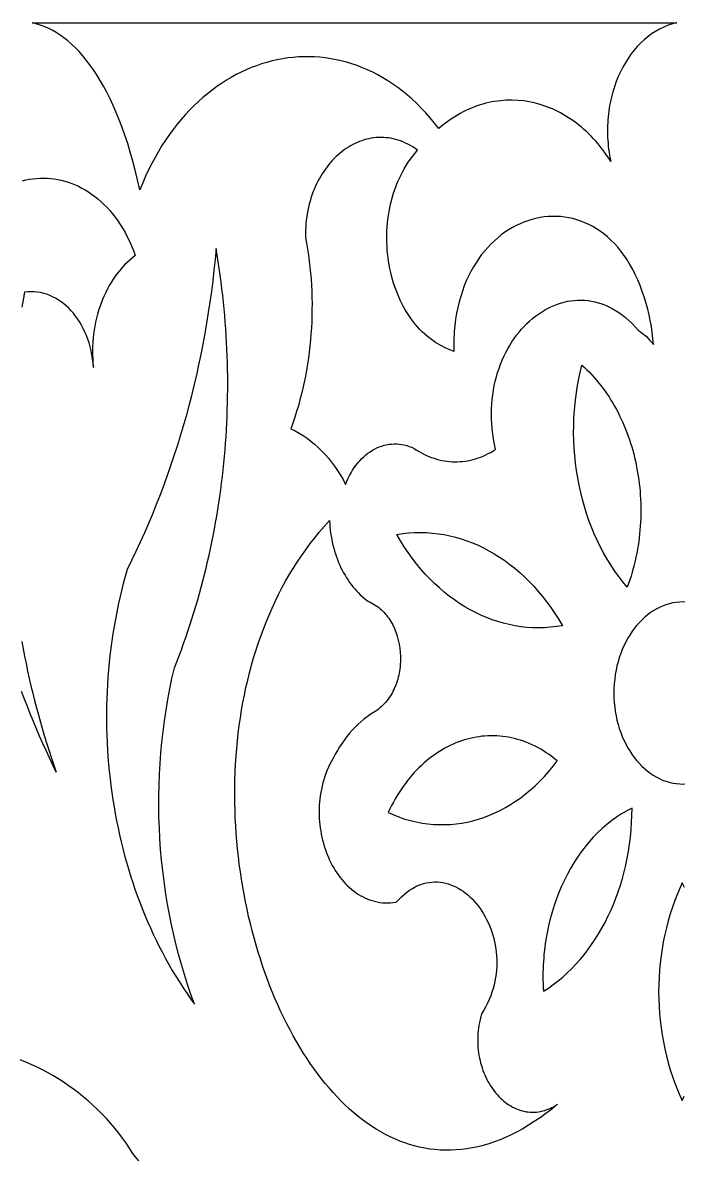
# Model space of a CAD drawing. Extents: x -1145 to -490, y -328 to 327.
# Drawn here: x -859.5 to -817.8, y -274.7 to -202.8 of the extents above; entities that cross this region are included whole.
import ezdxf

# ---------------------------------------------------------------- set-up
doc = ezdxf.new("R2010")
doc.units = 0
doc.layers.add('LAYER_1', color=18, linetype='CONTINUOUS')

msp = doc.modelspace()

# ---------------------------------------------------------------- linework, layer by layer
at = {"layer": 'LAYER_1'}
for points in [[(-852.107, -213.373), (-852.25, -212.747), (-852.399, -212.141), (-852.554, -211.557), (-852.715, -210.993), (-852.882, -210.45), (-853.055, -209.927), (-853.233, -209.424), (-853.416, -208.942), (-853.605, -208.478), (-853.798, -208.034), (-853.996, -207.61), (-854.199, -207.204), (-854.406, -206.818), (-854.617, -206.45), (-854.832, -206.101), (-855.051, -205.769), (-855.274, -205.456), (-855.5, -205.161), (-855.729, -204.883), (-855.961, -204.623), (-856.196, -204.381), (-856.434, -204.155), (-856.675, -203.946), (-856.918, -203.754), (-857.163, -203.578), (-857.41, -203.419), (-857.659, -203.275), (-857.909, -203.148), (-858.161, -203.036), (-858.414, -202.94), (-858.668, -202.859), (-858.923, -202.793), (-818.097, -202.793), (-818.383, -202.865), (-818.662, -202.957), (-818.934, -203.068), (-819.198, -203.196), (-819.455, -203.341), (-819.704, -203.503), (-819.944, -203.681), (-820.176, -203.875), (-820.398, -204.083), (-820.612, -204.305), (-820.815, -204.542), (-821.009, -204.791), (-821.192, -205.052), (-821.365, -205.326), (-821.527, -205.61), (-821.678, -205.905), (-821.817, -206.211), (-821.944, -206.525), (-822.059, -206.849), (-822.161, -207.18), (-822.25, -207.519), (-822.29, -207.692), (-822.327, -207.866), (-822.36, -208.041), (-822.39, -208.218), (-822.416, -208.397), (-822.439, -208.577), (-822.458, -208.758), (-822.473, -208.94), (-822.485, -209.124), (-822.494, -209.308), (-822.498, -209.494), (-822.499, -209.681), (-822.496, -209.868), (-822.49, -210.056), (-822.479, -210.245), (-822.465, -210.434), (-822.446, -210.624), (-822.424, -210.815), (-822.398, -211.006), (-822.367, -211.197), (-822.333, -211.388), (-822.294, -211.58), (-822.42, -211.383), (-822.55, -211.191), (-822.682, -211.005), (-822.817, -210.823), (-822.954, -210.646), (-823.095, -210.474), (-823.238, -210.308), (-823.383, -210.146), (-823.531, -209.99), (-823.681, -209.838), (-823.834, -209.692), (-823.988, -209.55), (-824.145, -209.414), (-824.304, -209.283), (-824.465, -209.157), (-824.628, -209.036), (-824.792, -208.921), (-824.959, -208.81), (-825.127, -208.705), (-825.296, -208.605), (-825.467, -208.51), (-825.64, -208.42), (-825.814, -208.335), (-825.989, -208.256), (-826.165, -208.182), (-826.343, -208.113), (-826.522, -208.05), (-826.701, -207.991), (-827.063, -207.891), (-827.428, -207.811), (-827.795, -207.753), (-828.164, -207.716), (-828.534, -207.701), (-828.905, -207.707), (-829.276, -207.735), (-829.646, -207.784), (-829.83, -207.817), (-830.015, -207.856), (-830.198, -207.9), (-830.382, -207.949), (-830.564, -208.004), (-830.746, -208.064), (-830.927, -208.13), (-831.107, -208.202), (-831.286, -208.279), (-831.465, -208.361), (-831.642, -208.449), (-831.818, -208.543), (-831.993, -208.642), (-832.166, -208.747), (-832.338, -208.858), (-832.509, -208.974), (-832.678, -209.096), (-832.845, -209.223), (-833.011, -209.356), (-833.175, -209.495), (-833.445, -209.152), (-833.72, -208.823), (-834, -208.508), (-834.286, -208.206), (-834.576, -207.918), (-834.871, -207.644), (-835.17, -207.384), (-835.473, -207.137), (-835.78, -206.903), (-836.091, -206.683), (-836.405, -206.476), (-836.723, -206.283), (-837.043, -206.103), (-837.367, -205.936), (-837.692, -205.783), (-838.021, -205.642), (-838.351, -205.515), (-838.683, -205.401), (-839.017, -205.3), (-839.352, -205.211), (-839.689, -205.136), (-840.026, -205.073), (-840.364, -205.023), (-840.703, -204.986), (-841.042, -204.962), (-841.381, -204.95), (-841.72, -204.951), (-842.059, -204.964), (-842.397, -204.99), (-842.734, -205.028), (-843.07, -205.079), (-843.405, -205.142), (-843.738, -205.217), (-844.07, -205.305), (-844.4, -205.405), (-844.727, -205.517), (-845.052, -205.641), (-845.375, -205.777), (-845.695, -205.925), (-846.011, -206.085), (-846.325, -206.256), (-846.634, -206.44), (-846.941, -206.635), (-847.243, -206.843), (-847.541, -207.061), (-847.834, -207.292), (-848.123, -207.534), (-848.407, -207.788), (-848.686, -208.053), (-848.96, -208.329), (-849.228, -208.617), (-849.49, -208.916), (-849.747, -209.227), (-849.997, -209.549), (-850.24, -209.882), (-850.478, -210.226), (-850.708, -210.581), (-850.931, -210.947), (-851.147, -211.324), (-851.355, -211.712), (-851.555, -212.111), (-851.747, -212.521), (-851.932, -212.941)], [(-839.082, -232.041), (-839.005, -231.846), (-838.921, -231.658), (-838.832, -231.477), (-838.737, -231.303), (-838.637, -231.136), (-838.532, -230.977), (-838.421, -230.824), (-838.306, -230.68), (-838.187, -230.542), (-838.063, -230.413), (-837.935, -230.291), (-837.803, -230.177), (-837.668, -230.072), (-837.529, -229.974), (-837.388, -229.885), (-837.243, -229.804), (-837.096, -229.732), (-836.947, -229.669), (-836.795, -229.614), (-836.641, -229.569), (-836.486, -229.532), (-836.33, -229.505), (-836.172, -229.487), (-836.013, -229.478), (-835.854, -229.479), (-835.694, -229.49), (-835.534, -229.511), (-835.373, -229.541), (-835.213, -229.582), (-835.054, -229.633), (-834.895, -229.694), (-834.737, -229.765), (-834.585, -229.866), (-834.432, -229.96), (-834.277, -230.048), (-834.12, -230.129), (-833.962, -230.204), (-833.803, -230.273), (-833.642, -230.335), (-833.481, -230.391), (-833.319, -230.441), (-833.156, -230.484), (-832.992, -230.521), (-832.827, -230.552), (-832.663, -230.576), (-832.497, -230.594), (-832.332, -230.605), (-832.166, -230.611), (-832, -230.609), (-831.835, -230.602), (-831.669, -230.588), (-831.504, -230.567), (-831.339, -230.541), (-831.175, -230.508), (-831.011, -230.468), (-830.848, -230.422), (-830.686, -230.37), (-830.525, -230.311), (-830.365, -230.246), (-830.206, -230.175), (-830.048, -230.097), (-829.892, -230.013), (-829.737, -229.923), (-829.584, -229.826), (-829.655, -229.495), (-829.715, -229.167), (-829.763, -228.841), (-829.8, -228.519), (-829.825, -228.2), (-829.841, -227.884), (-829.845, -227.572), (-829.839, -227.264), (-829.824, -226.96), (-829.798, -226.66), (-829.763, -226.365), (-829.719, -226.074), (-829.665, -225.788), (-829.603, -225.507), (-829.532, -225.231), (-829.453, -224.961), (-829.366, -224.696), (-829.271, -224.437), (-829.168, -224.184), (-829.058, -223.938), (-828.94, -223.697), (-828.816, -223.464), (-828.685, -223.237), (-828.548, -223.018), (-828.405, -222.805), (-828.255, -222.6), (-828.1, -222.403), (-827.939, -222.213), (-827.774, -222.032), (-827.603, -221.858), (-827.427, -221.693), (-827.247, -221.537), (-827.063, -221.39), (-826.874, -221.251), (-826.682, -221.122), (-826.487, -221.003), (-826.288, -220.893), (-826.086, -220.792), (-825.881, -220.702), (-825.673, -220.622), (-825.463, -220.553), (-825.251, -220.494), (-825.038, -220.446), (-824.822, -220.408), (-824.605, -220.383), (-824.388, -220.368), (-824.169, -220.365), (-823.949, -220.375), (-823.729, -220.396), (-823.509, -220.429), (-823.289, -220.475), (-823.069, -220.533), (-822.85, -220.604), (-822.632, -220.689), (-822.414, -220.786), (-822.198, -220.897), (-821.983, -221.022), (-821.77, -221.16), (-821.559, -221.312), (-821.35, -221.479), (-821.144, -221.66), (-820.94, -221.856), (-820.74, -222.066), (-820.542, -222.292), (-820.411, -222.379), (-820.283, -222.474), (-820.158, -222.575), (-820.037, -222.684), (-819.92, -222.798), (-819.806, -222.92), (-819.696, -223.047), (-819.591, -223.181), (-819.622, -222.8), (-819.664, -222.42), (-819.719, -222.044), (-819.785, -221.67), (-819.863, -221.301), (-819.952, -220.935), (-820.052, -220.574), (-820.163, -220.219), (-820.292, -219.826), (-820.43, -219.45), (-820.578, -219.09), (-820.735, -218.747), (-820.901, -218.419), (-821.075, -218.108), (-821.257, -217.812), (-821.447, -217.532), (-821.644, -217.268), (-821.848, -217.019), (-822.059, -216.786), (-822.276, -216.568), (-822.498, -216.366), (-822.725, -216.178), (-822.958, -216.005), (-823.195, -215.848), (-823.436, -215.705), (-823.681, -215.576), (-823.929, -215.463), (-824.18, -215.363), (-824.434, -215.278), (-824.69, -215.208), (-824.947, -215.151), (-825.206, -215.108), (-825.466, -215.08), (-825.727, -215.065), (-825.988, -215.063), (-826.248, -215.075), (-826.509, -215.101), (-826.768, -215.14), (-827.025, -215.192), (-827.282, -215.258), (-827.535, -215.336), (-827.787, -215.428), (-828.035, -215.532), (-828.281, -215.648), (-828.522, -215.778), (-828.76, -215.92), (-828.993, -216.074), (-829.221, -216.24), (-829.444, -216.419), (-829.661, -216.609), (-829.872, -216.812), (-830.077, -217.026), (-830.275, -217.252), (-830.466, -217.489), (-830.649, -217.738), (-830.824, -217.999), (-830.991, -218.27), (-831.149, -218.553), (-831.298, -218.847), (-831.437, -219.151), (-831.566, -219.467), (-831.686, -219.793), (-831.794, -220.13), (-831.891, -220.477), (-831.977, -220.834), (-832.051, -221.202), (-832.112, -221.58), (-832.161, -221.968), (-832.181, -222.166), (-832.197, -222.366), (-832.21, -222.569), (-832.22, -222.774), (-832.226, -222.981), (-832.228, -223.191), (-832.227, -223.404), (-832.222, -223.619), (-832.428, -223.545), (-832.629, -223.463), (-832.826, -223.373), (-833.017, -223.275), (-833.204, -223.169), (-833.386, -223.055), (-833.564, -222.934), (-833.736, -222.806), (-833.904, -222.671), (-834.066, -222.529), (-834.224, -222.381), (-834.376, -222.226), (-834.524, -222.065), (-834.666, -221.898), (-834.804, -221.726), (-834.936, -221.548), (-835.063, -221.365), (-835.185, -221.177), (-835.301, -220.984), (-835.412, -220.787), (-835.518, -220.585), (-835.619, -220.379), (-835.714, -220.17), (-835.804, -219.956), (-835.888, -219.739), (-835.967, -219.519), (-836.04, -219.296), (-836.107, -219.069), (-836.169, -218.841), (-836.226, -218.61), (-836.276, -218.376), (-836.321, -218.141), (-836.36, -217.904), (-836.394, -217.665), (-836.421, -217.425), (-836.443, -217.184), (-836.459, -216.942), (-836.469, -216.7), (-836.473, -216.457), (-836.47, -216.214), (-836.462, -215.97), (-836.448, -215.727), (-836.428, -215.485), (-836.401, -215.243), (-836.369, -215.001), (-836.33, -214.761), (-836.285, -214.523), (-836.233, -214.285), (-836.176, -214.05), (-836.112, -213.816), (-836.041, -213.585), (-835.964, -213.355), (-835.881, -213.129), (-835.791, -212.905), (-835.695, -212.685), (-835.592, -212.467), (-835.482, -212.253), (-835.366, -212.043), (-835.243, -211.836), (-835.113, -211.634), (-834.977, -211.436), (-834.834, -211.243), (-834.684, -211.054), (-834.527, -210.87), (-834.677, -210.764), (-834.829, -210.665), (-834.981, -210.574), (-835.134, -210.491), (-835.288, -210.416), (-835.442, -210.348), (-835.597, -210.288), (-835.752, -210.235), (-835.907, -210.189), (-836.063, -210.15), (-836.219, -210.119), (-836.375, -210.095), (-836.53, -210.077), (-836.685, -210.067), (-836.84, -210.063), (-836.995, -210.066), (-837.149, -210.076), (-837.302, -210.092), (-837.454, -210.114), (-837.605, -210.143), (-837.755, -210.178), (-837.904, -210.22), (-838.052, -210.267), (-838.198, -210.32), (-838.343, -210.38), (-838.486, -210.445), (-838.628, -210.516), (-838.767, -210.593), (-838.905, -210.675), (-839.041, -210.762), (-839.174, -210.856), (-839.305, -210.954), (-839.434, -211.058), (-839.56, -211.166), (-839.684, -211.28), (-839.805, -211.399), (-839.923, -211.523), (-840.038, -211.651), (-840.15, -211.785), (-840.259, -211.922), (-840.364, -212.065), (-840.466, -212.212), (-840.565, -212.363), (-840.66, -212.519), (-840.751, -212.678), (-840.838, -212.842), (-840.921, -213.01), (-841.001, -213.182), (-841.076, -213.358), (-841.147, -213.537), (-841.213, -213.72), (-841.275, -213.907), (-841.332, -214.097), (-841.384, -214.291), (-841.432, -214.488), (-841.474, -214.688), (-841.512, -214.892), (-841.544, -215.099), (-841.571, -215.308), (-841.593, -215.521), (-841.609, -215.736), (-841.619, -215.954), (-841.624, -216.175), (-841.622, -216.398), (-841.553, -216.771), (-841.49, -217.145), (-841.434, -217.522), (-841.384, -217.9), (-841.34, -218.279), (-841.302, -218.66), (-841.271, -219.042), (-841.246, -219.425), (-841.228, -219.809), (-841.215, -220.193), (-841.209, -220.578), (-841.21, -220.964), (-841.217, -221.349), (-841.23, -221.735), (-841.249, -222.12), (-841.275, -222.506), (-841.307, -222.891), (-841.345, -223.275), (-841.39, -223.659), (-841.44, -224.042), (-841.498, -224.424), (-841.561, -224.805), (-841.631, -225.184), (-841.707, -225.563), (-841.789, -225.939), (-841.878, -226.314), (-841.973, -226.687), (-842.074, -227.057), (-842.182, -227.426), (-842.295, -227.792), (-842.415, -228.156), (-842.542, -228.517), (-842.28, -228.648), (-842.023, -228.792), (-841.772, -228.95), (-841.525, -229.119), (-841.285, -229.301), (-841.05, -229.495), (-840.821, -229.701), (-840.599, -229.918), (-840.383, -230.147), (-840.175, -230.387), (-839.973, -230.637), (-839.779, -230.898), (-839.592, -231.169), (-839.414, -231.45), (-839.244, -231.741)], [(-848.647, -264.982), (-848.874, -264.358), (-849.089, -263.728), (-849.292, -263.093), (-849.483, -262.453), (-849.662, -261.809), (-849.829, -261.159), (-849.985, -260.506), (-850.128, -259.849), (-850.259, -259.189), (-850.379, -258.525), (-850.486, -257.858), (-850.581, -257.188), (-850.664, -256.516), (-850.735, -255.842), (-850.794, -255.166), (-850.841, -254.489), (-850.875, -253.81), (-850.898, -253.13), (-850.908, -252.45), (-850.906, -251.769), (-850.892, -251.088), (-850.865, -250.408), (-850.827, -249.727), (-850.776, -249.048), (-850.713, -248.37), (-850.637, -247.692), (-850.549, -247.017), (-850.449, -246.343), (-850.337, -245.672), (-850.212, -245.003), (-850.075, -244.337), (-849.925, -243.673), (-849.774, -243.29), (-849.626, -242.905), (-849.481, -242.518), (-849.34, -242.129), (-849.202, -241.739), (-849.068, -241.347), (-848.937, -240.954), (-848.81, -240.558), (-848.686, -240.162), (-848.565, -239.763), (-848.448, -239.364), (-848.334, -238.962), (-848.224, -238.56), (-848.118, -238.156), (-848.014, -237.751), (-847.915, -237.344), (-847.818, -236.937), (-847.726, -236.528), (-847.636, -236.118), (-847.55, -235.707), (-847.468, -235.295), (-847.389, -234.881), (-847.314, -234.467), (-847.242, -234.052), (-847.174, -233.636), (-847.109, -233.219), (-847.047, -232.801), (-846.99, -232.382), (-846.935, -231.963), (-846.885, -231.543), (-846.837, -231.122), (-846.794, -230.701), (-846.753, -230.278), (-846.717, -229.856), (-846.684, -229.433), (-846.654, -229.009), (-846.628, -228.585), (-846.606, -228.16), (-846.587, -227.736), (-846.572, -227.31), (-846.56, -226.885), (-846.552, -226.459), (-846.547, -226.033), (-846.546, -225.607), (-846.549, -225.181), (-846.555, -224.754), (-846.565, -224.328), (-846.578, -223.901), (-846.595, -223.475), (-846.615, -223.048), (-846.64, -222.622), (-846.667, -222.196), (-846.699, -221.77), (-846.734, -221.344), (-846.772, -220.919), (-846.815, -220.493), (-846.86, -220.068), (-846.91, -219.644), (-846.963, -219.22), (-847.02, -218.796), (-847.08, -218.373), (-847.144, -217.95), (-847.212, -217.528), (-847.284, -217.106), (-847.346, -217.787), (-847.417, -218.465), (-847.495, -219.142), (-847.58, -219.817), (-847.673, -220.489), (-847.774, -221.159), (-847.882, -221.827), (-847.997, -222.492), (-848.12, -223.155), (-848.25, -223.815), (-848.388, -224.472), (-848.533, -225.126), (-848.685, -225.777), (-848.844, -226.425), (-849.011, -227.07), (-849.185, -227.712), (-849.366, -228.35), (-849.554, -228.984), (-849.749, -229.615), (-849.951, -230.243), (-850.161, -230.866), (-850.377, -231.485), (-850.601, -232.101), (-850.831, -232.712), (-851.068, -233.319), (-851.313, -233.921), (-851.564, -234.519), (-851.822, -235.113), (-852.087, -235.702), (-852.358, -236.286), (-852.637, -236.865), (-852.922, -237.439), (-853.047, -237.885), (-853.166, -238.333), (-853.278, -238.782), (-853.384, -239.233), (-853.483, -239.685), (-853.576, -240.138), (-853.663, -240.593), (-853.744, -241.048), (-853.818, -241.505), (-853.886, -241.962), (-853.947, -242.42), (-854.003, -242.879), (-854.052, -243.338), (-854.094, -243.798), (-854.131, -244.258), (-854.161, -244.718), (-854.186, -245.178), (-854.204, -245.638), (-854.216, -246.098), (-854.221, -246.558), (-854.221, -247.018), (-854.214, -247.477), (-854.202, -247.936), (-854.183, -248.394), (-854.158, -248.851), (-854.128, -249.308), (-854.091, -249.763), (-854.048, -250.218), (-853.999, -250.671), (-853.945, -251.123), (-853.884, -251.574), (-853.817, -252.023), (-853.745, -252.47), (-853.666, -252.916), (-853.582, -253.36), (-853.492, -253.802), (-853.396, -254.243), (-853.294, -254.681), (-853.186, -255.116), (-853.073, -255.55), (-852.953, -255.981), (-852.828, -256.41), (-852.697, -256.835), (-852.561, -257.259), (-852.418, -257.679), (-852.27, -258.096), (-852.116, -258.511), (-851.957, -258.922), (-851.792, -259.329), (-851.621, -259.734), (-851.445, -260.135), (-851.263, -260.532), (-851.075, -260.926), (-850.882, -261.316), (-850.683, -261.702), (-850.479, -262.084), (-850.269, -262.462), (-850.054, -262.835), (-849.833, -263.205), (-849.607, -263.569), (-849.375, -263.93), (-849.138, -264.285), (-848.895, -264.636)], [(-821.245, -238.554), (-821.522, -238.22), (-821.789, -237.874), (-822.044, -237.517), (-822.288, -237.149), (-822.52, -236.772), (-822.741, -236.385), (-822.951, -235.989), (-823.148, -235.584), (-823.334, -235.171), (-823.508, -234.751), (-823.669, -234.323), (-823.819, -233.888), (-823.957, -233.447), (-824.082, -233), (-824.195, -232.548), (-824.295, -232.091), (-824.383, -231.63), (-824.458, -231.164), (-824.52, -230.695), (-824.569, -230.223), (-824.606, -229.748), (-824.629, -229.272), (-824.64, -228.793), (-824.636, -228.314), (-824.62, -227.833), (-824.59, -227.353), (-824.547, -226.873), (-824.49, -226.393), (-824.419, -225.914), (-824.335, -225.438), (-824.236, -224.963), (-824.124, -224.491), (-823.961, -224.637), (-823.802, -224.788), (-823.647, -224.943), (-823.494, -225.102), (-823.345, -225.265), (-823.2, -225.432), (-823.058, -225.602), (-822.919, -225.776), (-822.784, -225.954), (-822.652, -226.135), (-822.524, -226.319), (-822.399, -226.507), (-822.278, -226.698), (-822.161, -226.892), (-822.047, -227.089), (-821.936, -227.289), (-821.83, -227.492), (-821.727, -227.698), (-821.627, -227.906), (-821.532, -228.117), (-821.44, -228.33), (-821.351, -228.546), (-821.267, -228.764), (-821.186, -228.984), (-821.109, -229.206), (-821.036, -229.431), (-820.966, -229.657), (-820.901, -229.885), (-820.839, -230.115), (-820.781, -230.346), (-820.727, -230.579), (-820.677, -230.813), (-820.631, -231.049), (-820.588, -231.286), (-820.55, -231.525), (-820.516, -231.764), (-820.486, -232.005), (-820.459, -232.246), (-820.437, -232.489), (-820.419, -232.732), (-820.405, -232.975), (-820.395, -233.219), (-820.389, -233.464), (-820.387, -233.709), (-820.389, -233.955), (-820.396, -234.2), (-820.406, -234.446), (-820.421, -234.692), (-820.44, -234.938), (-820.463, -235.183), (-820.491, -235.428), (-820.523, -235.673), (-820.559, -235.918), (-820.599, -236.162), (-820.644, -236.405), (-820.693, -236.648), (-820.747, -236.89), (-820.805, -237.131), (-820.867, -237.371), (-820.934, -237.61), (-821.005, -237.848), (-821.08, -238.085), (-821.16, -238.32)], [(-825.659, -271.319), (-826.03, -271.62), (-826.4, -271.903), (-826.769, -272.17), (-827.135, -272.419), (-827.501, -272.651), (-827.865, -272.866), (-828.227, -273.065), (-828.587, -273.247), (-828.946, -273.414), (-829.303, -273.564), (-829.658, -273.698), (-830.011, -273.817), (-830.362, -273.921), (-830.711, -274.009), (-831.058, -274.082), (-831.402, -274.141), (-831.745, -274.185), (-832.084, -274.214), (-832.422, -274.23), (-832.757, -274.231), (-833.089, -274.219), (-833.419, -274.192), (-833.746, -274.153), (-834.07, -274.1), (-834.392, -274.034), (-834.71, -273.956), (-835.026, -273.865), (-835.339, -273.761), (-835.648, -273.645), (-835.955, -273.517), (-836.258, -273.377), (-836.558, -273.226), (-836.855, -273.063), (-837.148, -272.889), (-837.437, -272.703), (-837.724, -272.507), (-838.006, -272.301), (-838.285, -272.083), (-838.56, -271.856), (-838.832, -271.618), (-839.099, -271.371), (-839.363, -271.114), (-839.622, -270.847), (-839.878, -270.571), (-840.129, -270.286), (-840.376, -269.992), (-840.619, -269.69), (-840.858, -269.378), (-841.092, -269.059), (-841.321, -268.731), (-841.547, -268.396), (-841.767, -268.053), (-841.983, -267.702), (-842.194, -267.344), (-842.401, -266.979), (-842.602, -266.607), (-842.799, -266.228), (-842.991, -265.843), (-843.177, -265.451), (-843.359, -265.053), (-843.535, -264.649), (-843.706, -264.24), (-843.872, -263.825), (-844.032, -263.404), (-844.187, -262.978), (-844.336, -262.548), (-844.48, -262.112), (-844.618, -261.672), (-844.751, -261.228), (-844.878, -260.78), (-844.998, -260.327), (-845.113, -259.871), (-845.222, -259.411), (-845.325, -258.948), (-845.422, -258.481), (-845.513, -258.012), (-845.597, -257.539), (-845.675, -257.064), (-845.747, -256.587), (-845.813, -256.107), (-845.871, -255.626), (-845.924, -255.143), (-845.969, -254.658), (-846.008, -254.171), (-846.041, -253.683), (-846.066, -253.195), (-846.084, -252.705), (-846.096, -252.215), (-846.101, -251.724), (-846.098, -251.233), (-846.088, -250.743), (-846.071, -250.252), (-846.047, -249.761), (-846.016, -249.271), (-845.977, -248.782), (-845.93, -248.294), (-845.876, -247.807), (-845.815, -247.321), (-845.745, -246.837), (-845.668, -246.354), (-845.583, -245.873), (-845.491, -245.395), (-845.39, -244.919), (-845.281, -244.445), (-845.165, -243.974), (-845.04, -243.506), (-844.907, -243.041), (-844.765, -242.579), (-844.616, -242.12), (-844.458, -241.666), (-844.291, -241.215), (-844.116, -240.768), (-843.932, -240.326), (-843.74, -239.888), (-843.539, -239.455), (-843.329, -239.026), (-843.11, -238.603), (-842.883, -238.185), (-842.646, -237.772), (-842.4, -237.365), (-842.145, -236.964), (-841.881, -236.569), (-841.608, -236.18), (-841.326, -235.797), (-841.034, -235.422), (-840.732, -235.053), (-840.421, -234.691), (-840.101, -234.336), (-840.09, -234.537), (-840.074, -234.737), (-840.053, -234.936), (-840.028, -235.132), (-839.998, -235.327), (-839.963, -235.521), (-839.923, -235.712), (-839.88, -235.901), (-839.831, -236.087), (-839.779, -236.272), (-839.722, -236.454), (-839.661, -236.633), (-839.595, -236.809), (-839.526, -236.983), (-839.452, -237.153), (-839.375, -237.321), (-839.293, -237.485), (-839.208, -237.645), (-839.118, -237.802), (-839.025, -237.956), (-838.929, -238.106), (-838.828, -238.252), (-838.724, -238.393), (-838.617, -238.531), (-838.506, -238.664), (-838.391, -238.793), (-838.274, -238.918), (-838.152, -239.037), (-838.028, -239.152), (-837.901, -239.262), (-837.77, -239.368), (-837.637, -239.467), (-837.524, -239.515), (-837.415, -239.568), (-837.308, -239.625), (-837.205, -239.687), (-837.105, -239.753), (-837.008, -239.824), (-836.914, -239.899), (-836.824, -239.977), (-836.736, -240.06), (-836.652, -240.146), (-836.571, -240.235), (-836.493, -240.328), (-836.418, -240.425), (-836.346, -240.524), (-836.278, -240.626), (-836.213, -240.732), (-836.151, -240.84), (-836.093, -240.95), (-835.985, -241.178), (-835.891, -241.415), (-835.811, -241.659), (-835.743, -241.909), (-835.689, -242.165), (-835.649, -242.424), (-835.622, -242.687), (-835.609, -242.951), (-835.609, -243.216), (-835.624, -243.481), (-835.636, -243.612), (-835.652, -243.743), (-835.671, -243.874), (-835.694, -244.004), (-835.721, -244.132), (-835.751, -244.26), (-835.784, -244.387), (-835.822, -244.512), (-835.862, -244.635), (-835.907, -244.757), (-835.954, -244.877), (-836.006, -244.995), (-836.061, -245.111), (-836.12, -245.225), (-836.182, -245.337), (-836.248, -245.445), (-836.318, -245.552), (-836.391, -245.655), (-836.468, -245.756), (-836.549, -245.853), (-836.633, -245.948), (-836.722, -246.039), (-836.813, -246.126), (-836.909, -246.21), (-837.008, -246.29), (-837.111, -246.366), (-837.32, -246.491), (-837.524, -246.625), (-837.724, -246.769), (-837.92, -246.921), (-838.111, -247.082), (-838.297, -247.252), (-838.479, -247.431), (-838.656, -247.617), (-838.827, -247.812), (-838.993, -248.015), (-839.154, -248.226), (-839.309, -248.444), (-839.458, -248.67), (-839.602, -248.902), (-839.739, -249.142), (-839.869, -249.389), (-839.974, -249.579), (-840.071, -249.771), (-840.162, -249.965), (-840.246, -250.16), (-840.323, -250.358), (-840.394, -250.557), (-840.458, -250.758), (-840.516, -250.959), (-840.567, -251.162), (-840.612, -251.365), (-840.651, -251.569), (-840.683, -251.774), (-840.71, -251.979), (-840.73, -252.184), (-840.745, -252.388), (-840.754, -252.593), (-840.757, -252.797), (-840.755, -253), (-840.746, -253.203), (-840.733, -253.404), (-840.714, -253.605), (-840.689, -253.804), (-840.66, -254.001), (-840.625, -254.197), (-840.585, -254.391), (-840.54, -254.582), (-840.49, -254.772), (-840.435, -254.959), (-840.376, -255.143), (-840.311, -255.325), (-840.242, -255.503), (-840.169, -255.678), (-840.091, -255.85), (-840.009, -256.019), (-839.922, -256.183), (-839.831, -256.344), (-839.736, -256.501), (-839.637, -256.653), (-839.534, -256.801), (-839.427, -256.945), (-839.316, -257.083), (-839.201, -257.216), (-839.083, -257.345), (-838.961, -257.468), (-838.835, -257.585), (-838.706, -257.697), (-838.574, -257.803), (-838.438, -257.902), (-838.3, -257.996), (-838.158, -258.083), (-838.013, -258.163), (-837.865, -258.236), (-837.714, -258.303), (-837.56, -258.362), (-837.404, -258.414), (-837.245, -258.458), (-837.083, -258.495), (-836.919, -258.524), (-836.753, -258.545), (-836.584, -258.557), (-836.413, -258.561), (-836.239, -258.556), (-836.064, -258.543), (-835.887, -258.52), (-835.718, -258.338), (-835.548, -258.17), (-835.376, -258.017), (-835.203, -257.878), (-835.029, -257.754), (-834.854, -257.644), (-834.678, -257.547), (-834.502, -257.464), (-834.325, -257.394), (-834.149, -257.336), (-833.972, -257.291), (-833.797, -257.259), (-833.621, -257.238), (-833.447, -257.229), (-833.273, -257.232), (-833.101, -257.245), (-832.93, -257.27), (-832.761, -257.305), (-832.594, -257.35), (-832.429, -257.406), (-832.266, -257.471), (-832.106, -257.546), (-831.948, -257.63), (-831.794, -257.723), (-831.642, -257.824), (-831.494, -257.934), (-831.35, -258.052), (-831.209, -258.178), (-831.073, -258.312), (-830.94, -258.452), (-830.812, -258.6), (-830.689, -258.754), (-830.57, -258.915), (-830.457, -259.082), (-830.349, -259.255), (-830.246, -259.433), (-830.15, -259.617), (-830.059, -259.806), (-829.974, -260), (-829.895, -260.198), (-829.823, -260.4), (-829.758, -260.606), (-829.7, -260.816), (-829.649, -261.03), (-829.606, -261.246), (-829.57, -261.465), (-829.542, -261.687), (-829.522, -261.911), (-829.51, -262.137), (-829.507, -262.365), (-829.512, -262.594), (-829.527, -262.825), (-829.55, -263.056), (-829.583, -263.288), (-829.626, -263.52), (-829.678, -263.752), (-829.74, -263.984), (-829.812, -264.216), (-829.895, -264.446), (-829.988, -264.676), (-830.092, -264.904), (-830.208, -265.131), (-830.334, -265.356), (-830.472, -265.579), (-830.523, -265.762), (-830.567, -265.944), (-830.606, -266.126), (-830.638, -266.307), (-830.665, -266.487), (-830.686, -266.667), (-830.702, -266.846), (-830.711, -267.023), (-830.716, -267.199), (-830.715, -267.374), (-830.709, -267.547), (-830.698, -267.719), (-830.682, -267.888), (-830.661, -268.056), (-830.635, -268.222), (-830.605, -268.386), (-830.569, -268.547), (-830.53, -268.707), (-830.486, -268.863), (-830.438, -269.017), (-830.385, -269.169), (-830.329, -269.317), (-830.269, -269.462), (-830.204, -269.605), (-830.136, -269.744), (-830.065, -269.879), (-829.99, -270.011), (-829.911, -270.14), (-829.829, -270.265), (-829.744, -270.386), (-829.655, -270.503), (-829.564, -270.616), (-829.47, -270.724), (-829.372, -270.829), (-829.273, -270.928), (-829.17, -271.024), (-829.065, -271.114), (-828.958, -271.2), (-828.848, -271.28), (-828.736, -271.356), (-828.622, -271.426), (-828.506, -271.491), (-828.388, -271.551), (-828.269, -271.605), (-828.147, -271.653), (-828.024, -271.695), (-827.9, -271.732), (-827.774, -271.762), (-827.647, -271.786), (-827.519, -271.804), (-827.39, -271.815), (-827.259, -271.82), (-827.128, -271.818), (-826.996, -271.809), (-826.864, -271.793), (-826.731, -271.771), (-826.597, -271.741), (-826.464, -271.703), (-826.33, -271.659), (-826.195, -271.606), (-826.061, -271.546), (-825.927, -271.478), (-825.793, -271.403)], [(-835.841, -235.217), (-835.463, -235.16), (-835.086, -235.12), (-834.709, -235.097), (-834.333, -235.091), (-833.958, -235.101), (-833.585, -235.127), (-833.214, -235.169), (-832.845, -235.227), (-832.478, -235.301), (-832.114, -235.39), (-831.753, -235.495), (-831.396, -235.615), (-831.041, -235.751), (-830.691, -235.901), (-830.345, -236.067), (-830.003, -236.247), (-829.665, -236.441), (-829.333, -236.65), (-829.006, -236.873), (-828.684, -237.11), (-828.368, -237.362), (-828.058, -237.626), (-827.755, -237.905), (-827.458, -238.197), (-827.168, -238.502), (-826.885, -238.821), (-826.61, -239.152), (-826.342, -239.496), (-826.082, -239.853), (-825.831, -240.223), (-825.588, -240.605), (-825.354, -240.999), (-825.733, -241.058), (-826.11, -241.1), (-826.488, -241.125), (-826.864, -241.134), (-827.239, -241.125), (-827.612, -241.101), (-827.984, -241.06), (-828.353, -241.003), (-828.72, -240.93), (-829.085, -240.842), (-829.446, -240.737), (-829.804, -240.618), (-830.159, -240.483), (-830.509, -240.332), (-830.856, -240.167), (-831.198, -239.987), (-831.536, -239.792), (-831.868, -239.583), (-832.196, -239.359), (-832.517, -239.122), (-832.833, -238.87), (-833.143, -238.604), (-833.446, -238.325), (-833.743, -238.031), (-834.033, -237.725), (-834.315, -237.405), (-834.59, -237.072), (-834.857, -236.727), (-835.116, -236.368), (-835.367, -235.997), (-835.608, -235.613)], [(-836.386, -252.832), (-836.033, -252.987), (-835.678, -253.124), (-835.322, -253.244), (-834.963, -253.346), (-834.604, -253.431), (-834.243, -253.499), (-833.882, -253.55), (-833.521, -253.584), (-833.161, -253.6), (-832.8, -253.6), (-832.441, -253.584), (-832.082, -253.551), (-831.725, -253.501), (-831.37, -253.435), (-831.017, -253.352), (-830.667, -253.254), (-830.32, -253.139), (-829.975, -253.009), (-829.634, -252.862), (-829.297, -252.7), (-828.965, -252.522), (-828.636, -252.329), (-828.313, -252.12), (-827.995, -251.896), (-827.682, -251.657), (-827.375, -251.402), (-827.075, -251.133), (-826.781, -250.848), (-826.493, -250.549), (-826.213, -250.235), (-825.941, -249.906), (-825.676, -249.563), (-825.847, -249.423), (-826.02, -249.289), (-826.195, -249.163), (-826.371, -249.043), (-826.548, -248.929), (-826.727, -248.822), (-826.907, -248.722), (-827.088, -248.627), (-827.271, -248.54), (-827.454, -248.458), (-827.638, -248.384), (-827.823, -248.315), (-828.009, -248.253), (-828.195, -248.197), (-828.382, -248.147), (-828.569, -248.104), (-828.756, -248.066), (-828.944, -248.035), (-829.132, -248.01), (-829.321, -247.992), (-829.509, -247.979), (-829.697, -247.972), (-829.885, -247.972), (-830.073, -247.977), (-830.26, -247.989), (-830.447, -248.006), (-830.634, -248.03), (-830.819, -248.059), (-831.005, -248.094), (-831.189, -248.135), (-831.373, -248.182), (-831.556, -248.235), (-831.737, -248.293), (-831.918, -248.358), (-832.097, -248.428), (-832.275, -248.503), (-832.452, -248.585), (-832.627, -248.672), (-832.801, -248.764), (-832.973, -248.863), (-833.143, -248.967), (-833.312, -249.076), (-833.478, -249.191), (-833.643, -249.311), (-833.806, -249.437), (-833.966, -249.568), (-834.124, -249.705), (-834.28, -249.847), (-834.434, -249.995), (-834.584, -250.148), (-834.733, -250.306), (-834.878, -250.469), (-835.021, -250.638), (-835.161, -250.812), (-835.299, -250.991), (-835.433, -251.175), (-835.564, -251.365), (-835.691, -251.559), (-835.816, -251.759), (-835.937, -251.963), (-836.055, -252.173), (-836.169, -252.388), (-836.279, -252.608)], [(-826.56, -264.157), (-826.243, -263.952), (-825.932, -263.733), (-825.63, -263.5), (-825.335, -263.255), (-825.048, -262.997), (-824.769, -262.727), (-824.499, -262.444), (-824.237, -262.15), (-823.984, -261.845), (-823.739, -261.529), (-823.504, -261.202), (-823.277, -260.866), (-823.06, -260.519), (-822.853, -260.163), (-822.655, -259.798), (-822.467, -259.424), (-822.289, -259.042), (-822.121, -258.652), (-821.964, -258.254), (-821.817, -257.849), (-821.681, -257.436), (-821.556, -257.018), (-821.441, -256.593), (-821.338, -256.162), (-821.247, -255.726), (-821.167, -255.284), (-821.099, -254.838), (-821.043, -254.387), (-820.999, -253.933), (-820.967, -253.474), (-820.948, -253.013), (-820.941, -252.548), (-821.278, -252.724), (-821.606, -252.917), (-821.927, -253.127), (-822.239, -253.352), (-822.542, -253.593), (-822.836, -253.848), (-823.121, -254.118), (-823.396, -254.402), (-823.661, -254.7), (-823.917, -255.01), (-824.162, -255.333), (-824.398, -255.668), (-824.622, -256.014), (-824.836, -256.371), (-825.038, -256.739), (-825.229, -257.118), (-825.409, -257.505), (-825.577, -257.902), (-825.732, -258.308), (-825.876, -258.722), (-826.007, -259.144), (-826.126, -259.573), (-826.231, -260.008), (-826.323, -260.45), (-826.364, -260.674), (-826.402, -260.898), (-826.437, -261.124), (-826.467, -261.352), (-826.495, -261.58), (-826.519, -261.81), (-826.539, -262.04), (-826.556, -262.272), (-826.57, -262.505), (-826.579, -262.739), (-826.585, -262.973), (-826.588, -263.209), (-826.586, -263.445), (-826.581, -263.681), (-826.573, -263.919)]]:
    msp.add_lwpolyline(points, close=True, dxfattribs=at)
for points in [[(-859.552, -212.807), (-859.33, -212.754), (-859.107, -212.711), (-858.883, -212.677), (-858.659, -212.654), (-858.434, -212.641), (-858.208, -212.638), (-857.983, -212.645), (-857.758, -212.662), (-857.534, -212.689), (-857.31, -212.726), (-857.087, -212.773), (-856.865, -212.83), (-856.645, -212.897), (-856.427, -212.974), (-856.21, -213.061), (-855.996, -213.158), (-855.784, -213.266), (-855.574, -213.383), (-855.368, -213.511), (-855.164, -213.649), (-854.964, -213.797), (-854.767, -213.955), (-854.574, -214.123), (-854.385, -214.301), (-854.201, -214.49), (-854.021, -214.688), (-853.845, -214.897), (-853.675, -215.116), (-853.509, -215.345), (-853.349, -215.585), (-853.195, -215.834), (-853.047, -216.094), (-852.905, -216.364), (-852.769, -216.644), (-852.64, -216.935), (-852.517, -217.236), (-852.402, -217.547), (-852.579, -217.684), (-852.75, -217.829), (-852.917, -217.982), (-853.078, -218.142), (-853.234, -218.309), (-853.384, -218.483), (-853.528, -218.664), (-853.667, -218.852), (-853.8, -219.045), (-853.928, -219.245), (-854.049, -219.45), (-854.164, -219.661), (-854.273, -219.877), (-854.376, -220.098), (-854.473, -220.323), (-854.563, -220.553), (-854.646, -220.787), (-854.723, -221.026), (-854.793, -221.268), (-854.857, -221.513), (-854.913, -221.761), (-854.963, -222.013), (-855.005, -222.267), (-855.041, -222.524), (-855.069, -222.783), (-855.089, -223.044), (-855.103, -223.306), (-855.108, -223.57), (-855.106, -223.836), (-855.097, -224.102), (-855.079, -224.369), (-855.054, -224.637), (-855.074, -224.365), (-855.105, -224.098), (-855.146, -223.836), (-855.197, -223.58), (-855.257, -223.329), (-855.327, -223.085), (-855.405, -222.846), (-855.492, -222.615), (-855.587, -222.39), (-855.69, -222.173), (-855.801, -221.963), (-855.92, -221.761), (-856.045, -221.567), (-856.178, -221.382), (-856.317, -221.206), (-856.462, -221.039), (-856.613, -220.881), (-856.77, -220.733), (-856.933, -220.596), (-857.101, -220.468), (-857.273, -220.352), (-857.45, -220.246), (-857.632, -220.152), (-857.817, -220.07), (-858.006, -219.999), (-858.199, -219.941), (-858.395, -219.896), (-858.593, -219.863), (-858.794, -219.844), (-858.998, -219.838), (-859.203, -219.846), (-859.41, -219.869), (-859.504, -220.344), (-859.593, -220.82)], [(-817.597, -239.498), (-817.761, -239.492), (-817.925, -239.498), (-818.148, -239.52), (-818.368, -239.557), (-818.584, -239.608), (-818.797, -239.672), (-819.005, -239.75), (-819.21, -239.84), (-819.409, -239.944), (-819.604, -240.059), (-819.793, -240.187), (-819.977, -240.326), (-820.156, -240.476), (-820.328, -240.637), (-820.494, -240.808), (-820.653, -240.99), (-820.806, -241.181), (-820.952, -241.381), (-821.09, -241.591), (-821.22, -241.809), (-821.343, -242.035), (-821.457, -242.269), (-821.563, -242.511), (-821.66, -242.76), (-821.748, -243.015), (-821.827, -243.277), (-821.896, -243.546), (-821.955, -243.82), (-822.004, -244.099), (-822.043, -244.383), (-822.071, -244.672), (-822.088, -244.965), (-822.093, -245.262), (-822.088, -245.559), (-822.071, -245.852), (-822.043, -246.141), (-822.004, -246.425), (-821.955, -246.705), (-821.896, -246.978), (-821.827, -247.247), (-821.748, -247.509), (-821.66, -247.764), (-821.563, -248.013), (-821.457, -248.255), (-821.343, -248.489), (-821.22, -248.716), (-821.09, -248.934), (-820.952, -249.143), (-820.806, -249.343), (-820.653, -249.535), (-820.494, -249.716), (-820.328, -249.887), (-820.156, -250.048), (-819.977, -250.198), (-819.793, -250.337), (-819.604, -250.465), (-819.409, -250.58), (-819.21, -250.684), (-819.005, -250.774), (-818.797, -250.852), (-818.584, -250.917), (-818.368, -250.967), (-818.148, -251.004), (-817.925, -251.026), (-817.761, -251.032), (-817.597, -251.026)], [(-859.592, -241.99), (-859.504, -242.462), (-859.412, -242.932), (-859.316, -243.401), (-859.216, -243.869), (-859.112, -244.336), (-859.004, -244.802), (-858.892, -245.266), (-858.777, -245.729), (-858.657, -246.191), (-858.534, -246.651), (-858.407, -247.11), (-858.276, -247.567), (-858.141, -248.023), (-858.002, -248.477), (-857.86, -248.93), (-857.714, -249.381), (-857.563, -249.83), (-857.409, -250.277), (-857.625, -249.824), (-857.838, -249.368), (-858.048, -248.91), (-858.254, -248.45), (-858.457, -247.987), (-858.657, -247.522), (-858.853, -247.056), (-859.046, -246.587), (-859.235, -246.116), (-859.421, -245.643), (-859.604, -245.168)], [(-817.623, -257.576), (-817.761, -257.279), (-817.898, -257.576), (-818.074, -257.987), (-818.237, -258.405), (-818.388, -258.829), (-818.528, -259.258), (-818.655, -259.691), (-818.77, -260.129), (-818.872, -260.571), (-818.963, -261.016), (-819.042, -261.464), (-819.108, -261.915), (-819.162, -262.368), (-819.204, -262.823), (-819.234, -263.279), (-819.252, -263.735), (-819.258, -264.193), (-819.252, -264.65), (-819.233, -265.107), (-819.203, -265.563), (-819.16, -266.017), (-819.105, -266.47), (-819.038, -266.921), (-818.959, -267.369), (-818.867, -267.814), (-818.764, -268.255), (-818.648, -268.693), (-818.521, -269.126), (-818.381, -269.554), (-818.229, -269.978), (-818.065, -270.395), (-817.889, -270.807), (-817.761, -271.082), (-817.632, -270.807)], [(-852.167, -274.91), (-852.521, -274.491), (-852.737, -274.143), (-852.963, -273.802), (-853.199, -273.469), (-853.444, -273.143), (-853.698, -272.826), (-853.961, -272.516), (-854.231, -272.215), (-854.51, -271.923), (-854.795, -271.639), (-855.088, -271.364), (-855.387, -271.097), (-855.692, -270.84), (-856.003, -270.591), (-856.319, -270.353), (-856.64, -270.123), (-856.966, -269.903), (-857.296, -269.693), (-857.63, -269.493), (-857.967, -269.302), (-858.307, -269.122), (-858.649, -268.952), (-858.993, -268.793), (-859.34, -268.644), (-859.687, -268.506)]]:
    msp.add_lwpolyline(points, dxfattribs=at)

doc.saveas('drawing.dxf')
